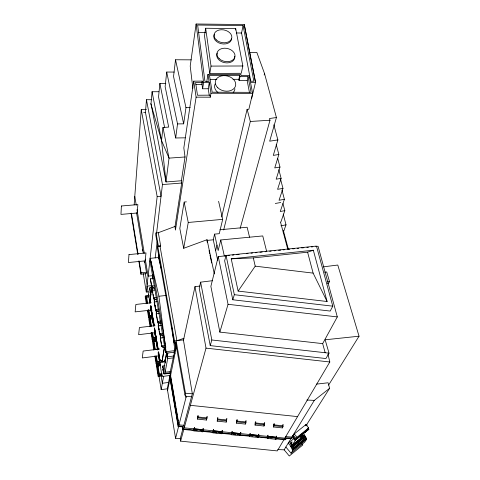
<?xml version="1.0" encoding="UTF-8"?>
<svg xmlns="http://www.w3.org/2000/svg" width="480" height="480" viewBox="0 0 480 480"><rect width="100%" height="100%" fill="white"/><g stroke="black" fill="none" stroke-linecap="round" stroke-linejoin="round"><path stroke-width="0.72" d="M293.514 437.796L293.508 438.462L295.002 440.226L308.868 429.18L307.962 428.118M327.978 354.156L329.802 361.986L284.844 438.144L284.532 439.788L275.634 438.876M282.324 427.908L282.384 425.754L283.068 424.53L283.014 426.69L282.324 427.908L273.456 426.99L273.522 424.836L274.182 423.606L274.11 425.766L273.456 426.99M275.898 439.284L275.964 437.19L276.606 436.044L276.54 438.144L275.898 439.284L267.324 438.408L267.396 436.308L268.008 435.162L267.936 437.262L267.324 438.408M174.594 352.164L167.886 353.004L165.618 352.53L150.072 261.12L150.162 258.342L158.508 257.514L161.49 269.862M263.976 426.006L264.6 424.776L264.684 422.616L264.06 423.852L263.976 426.006L255.066 425.082L255.162 422.928L255.756 421.686L255.66 423.846L255.066 425.082M258.162 437.472L258.246 435.372L258.828 434.22L258.744 436.326L258.162 437.472L249.546 436.59L249.648 434.49L250.2 433.332L250.098 435.438L249.546 436.59M245.37 424.074L245.484 421.92L246.042 420.672L245.928 422.838L245.37 424.074L236.424 423.15L237.072 419.742L236.424 423.15M240.174 435.63L240.81 432.372L240.174 435.63L231.528 434.748L232.14 431.478L231.528 434.748M226.2 422.088L226.83 418.674L226.2 422.088L217.212 421.158L217.818 417.738L217.212 421.158M221.646 433.734L222.24 430.464L221.646 433.734L212.958 432.846L213.534 429.57L212.958 432.846M134.154 204.87L141.252 109.626L146.472 109.596M206.502 420.048L207.084 416.622L206.502 420.048L197.472 419.112L198.036 415.68L197.472 419.112M202.608 431.79L203.166 428.502L202.608 431.79L193.884 430.896L194.418 427.608L193.884 430.896M148.314 291.804L146.286 292.02L157.164 196.596L161.04 196.272L145.446 112.35L146.472 99.732L151.686 99.714M158.814 91.728L152.07 91.74L151.014 103.626L166.008 181.962L181.404 180.756L185.028 156.978L183.828 147.936L193.734 81.15L202.236 81.114L202.044 84.606L202.602 88.776L208.206 88.74L209.268 82.536L203.616 82.56L202.602 88.776M194.028 430.524L182.898 429.384L182.868 426.384L179.178 426.096L178.314 426.222L178.188 426.72L179.07 426.588M144.606 261.21L146.436 272.226L146.28 273.666L140.946 274.218L141.09 272.778L139.176 261M165.828 83.352L159.882 83.442L158.55 96.918L164.652 127.686M174.204 72.066L166.704 72.042L165.138 86.658L175.668 137.988L185.196 137.82M162.978 127.464L169.02 158.13L166.008 181.962L161.532 140.514L162.978 127.464L168.684 127.098L159.882 83.442M145.158 296.55L146.31 303.648M149.07 295.44L145.824 295.794L146.856 303.762M191.256 59.85L175.524 59.76L173.55 76.494L183.66 123.834L177.534 123.924L166.704 72.042M181.404 180.756L181.698 183.036L175.026 226.458L158.304 232.704L156.03 232.914L155.778 235.014L174.546 340.986L174.168 342.918L175.746 343.602M148.638 296.262L148.812 294.786M156.624 232.86L162.456 184.56L146.472 99.732M151.452 285.408L151.104 288.258L151.452 290.34M152.244 279L152.772 274.722M152.718 277.806L152.898 276.36M155.178 257.952L157.188 241.74M150.018 300L151.86 285.174A2.37 2.07 5.9 0 0 151.83 285.93M150.168 302.394L150.504 297.822M150.684 296.394L150.96 294.12M151.146 292.686L151.422 290.412M151.608 288.978L151.884 286.704M148.734 318.546L150.042 326.592M152.31 316.728L149.028 317.106L148.218 310.476M152.712 317.46L149.418 317.838L150.594 326.712M150.276 320.652L150.174 318.354L152.148 318.126M151.146 311.394L151.332 309.846L150.666 305.82M158.352 258.732L158.904 254.496M175.668 137.988L177.534 123.924M151.998 316.554L152.196 315.078L153.21 321.204L153.012 322.704M251.682 98.346L255.51 82.326L244.26 24.558L196.104 24L190.212 66.102L192.852 88.314M156.024 339.294L152.184 339.762L156.042 339.15M155.946 338.712L152.616 339.12L151.908 333.084M183.66 123.834L185.964 107.658L175.524 59.76M156.438 339.978L153.102 340.386L154.32 349.566M154.908 334.194L155.118 332.73L154.314 327.888M155.79 339.504L156 338.082L157.044 344.406L156.834 345.852M205.65 28.248L204.492 35.766L209.784 73.458L241.272 73.29L242.844 65.982L235.722 28.65L205.65 28.248L211.032 66.096L209.784 73.458M193.734 81.15L196.098 97.152L175.44 230.1L175.026 226.458M159.924 362.784L156.546 363.216L155.652 356.034M156.336 365.268L158.31 364.884M201.882 83.316L202.236 81.114M160.452 364.224L157.062 364.662L156.924 365.526L158.55 375.498L161.952 375.048M158.79 357.696L159.012 356.292L158.304 352.014M184.008 202.77L179.82 228.468L183.684 248.292L207.042 239.724L214.314 273.93M157.938 367.512L157.842 365.202L160.554 364.854M206.736 81.726L207.966 74.394L240.852 74.316L241.098 75.63L249.198 75.612L250.284 81.234L253.854 81.222L243.078 25.554L197.646 25.038L204.948 81.426L209.088 81.408L207.966 74.394M162.03 375.642L158.106 376.158L162.054 375.504M158.55 375.498L157.062 364.662M158.43 351.762L159.654 359.154A2.382 2.196 5.9 0 0 162.126 361.056L164.412 347.43L162.906 346.95M162.126 361.056L164.412 347.43M162.612 367.176L162.828 365.97L164.946 365.694M196.098 97.152L210.282 97.194L210.984 93.234L209.268 82.536M183.684 248.292L188.25 222.468L184.128 202.038L186.348 201.852M165.06 360.876L166.512 352.8M170.076 374.826L167.286 388.806L161.166 389.634L163.602 376.356M167.886 353.004L167.178 356.844L166.446 352.542M165.144 372.258L167.676 358.59L166.734 353.07L164.238 366.876L165.144 372.258L170.28 371.58L176.274 343.83M235.458 30.006L235.722 28.65M170.568 375.54L169.71 375.654L169.602 376.206L178.188 426.72M170.25 373.962L170.28 371.58M167.568 390.468L170.16 377.556M170.454 376.092L176.472 346.17M250.752 81.15L241.554 33.018L243.078 25.554M239.106 80.628L238.866 79.308L239.712 75.336L209.478 75.414L212.178 92.19L251.094 92.352L248.07 76.626L239.958 76.656L239.106 80.628L247.176 80.592L248.07 76.626M183.714 425.778L192.342 393.798L183.426 339.9L183.756 338.346L176.898 340.698L159.996 246.132L160.668 245.886L158.304 232.704M183.48 340.224L194.982 286.644L200.178 286.032M207.042 239.724L206.892 240.42L213.264 239.808L214.572 234.12L219.264 233.676L222.684 219.36L218.598 201.33M212.442 280.692L200.61 282.168L199.23 288.33L210.234 345.618L325.926 358.542L329.028 353.16L325.14 339.786L359.04 336.204L337.782 265.038L323.148 266.868M221.67 217.002L247.104 109.308L248.838 109.308L252.636 93.402L250.5 82.35L255.51 82.326L244.26 24.558M215.628 250.704L216.972 245.094M266.568 251.07L262.752 235.932L220.764 239.964L218.166 250.554L214.572 234.12M223.68 229.956L250.326 121.476L247.104 109.308M226.446 255.75L218.256 256.596L210.876 286.362L219.852 332.112L322.668 343.626L337.302 316.908L318.054 246.246L315.816 246.48M264.162 74.976L264.522 73.536L256.866 52.47L249.57 52.464M185.004 395.13L185.478 393.234L176.13 340.794L175.716 342.888L185.004 395.13L186.276 396.366L191.532 396.798M284.202 439.236L277.308 450.912L180.612 441.15L180.234 438.684L175.572 438.324L178.5 426.834M186.276 396.366L178.992 424.902L170.19 373.332M178.77 426.57L178.896 426.072M179.178 426.096L179.052 426.594L182.736 426.882L182.982 428.472L183.114 427.98L180.234 438.684M226.056 255.444L224.646 260.796L232.8 299.772L330.216 311.07L332.784 306.174L316.476 246.072L226.056 255.444L234.336 294.696L232.8 299.772M182.736 426.882L182.868 426.384M182.898 429.384L183.03 428.892L197.148 430.338M180.612 441.15L183.918 429.036M284.844 438.144L184.248 427.83L206.01 348.126L194.982 286.644M240.126 228.516L269.982 120.228L269.508 118.53L276.42 117.522L264.522 73.536M210.234 345.618L211.818 339.984L200.61 282.168M276.42 117.522L269.688 141.18L277.872 139.92L273.828 124.77M219.852 332.112L228.054 304.302L218.256 256.596M277.872 139.92L273.282 155.382L278.856 154.494L276.198 144.462M278.856 154.494L274.752 167.916L279.978 167.058L277.728 158.496M279.978 167.058L276.168 179.184L281.118 178.356L278.838 169.668M281.118 178.356L277.59 189.318L282.972 188.394L280.518 179.01M282.972 188.394L279.042 200.262L284.394 199.32L281.958 189.978M284.394 199.32L280.26 211.494L284.814 210.672L282.966 203.508M280.872 222.03L284.814 210.672M283.236 232.584L286.014 224.85L283.23 214.008M150.522 299.436L150.438 302.214M324.642 272.184L326.712 271.962L329.49 281.538L328.68 283.188L327.294 283.338M166.182 351.516L165.618 352.53L166.08 351.708L158.91 296.244L150.162 258.342M284.532 439.788L285.672 439.656L285.684 437.808L291.978 438.084L291.936 437.052L285.456 436.626M285.672 439.656L285.684 437.808M277.758 449.568L284.136 449.838L290.886 438.774M316.332 384.156L328.092 382.77L329.604 388.302L314.304 400.392L291.648 437.526L291.69 438.558L285.402 438.282M295.362 439.98L292.578 436.686L293.136 435.768L292.404 436.356L295.584 440.118L308.868 429.18M293.388 435.354L294.24 433.956L305.868 424.626L308.676 427.896L307.764 429.312L296.19 438.66L293.388 435.354L292.656 435.948L295.842 439.71M291.69 438.558L291.978 438.084M293.556 444.096L293.952 443.46L291.756 445.548L290.142 443.634L291.882 441.906M328.602 385.056L359.04 336.204M285.858 447.018L291.066 453.228L292.836 450.456L290.85 446.286L304.62 435.132L303.744 434.106M296.19 438.66L297.054 437.274L308.676 427.896M293.22 443.826L296.094 439.242M305.268 425.574L305.868 424.626M305.934 425.802L329.604 388.302M302.514 434.928L303.318 435.876L301.134 437.958L299.922 436.53M302.904 436.518L303.318 435.876M290.736 446.46L304.62 435.132M291.108 447.252L304.866 436.098L304.5 435.318M291.438 447.9L305.19 436.74L304.866 436.098M292.074 449.202L305.808 438.036L306.018 437.718L305.19 436.74M305.808 438.036L306.558 439.284L304.686 442.122L291.066 453.228M238.128 291.09L255.21 266.154L253.314 257.904L231.222 258.828L238.128 291.09L327.096 301.506L313.338 250.23L231.222 258.828M156.744 363.348L156.108 363.87L154.854 355.872M292.458 450.012L306.318 438.636M292.836 450.456L306.558 439.284M291.234 447.054L304.998 435.894M291.528 447.75L305.286 436.59M292.272 448.89L306.018 437.718M295.932 439.068L306.918 430.194M295.002 440.226L296.1 439.332M306.132 431.226L304.506 432.546L304.884 432.288M293.952 438.528L288.216 443.154L290.85 446.286M290.142 443.634L291.492 442.542M292.578 436.686L293.73 435.756M149.232 317.298L148.602 317.736L147.45 310.38M253.314 257.904L307.602 252.198L313.338 250.23M280.926 225.786L286.014 224.85M275.298 203.466L280.758 202.506M170.148 371.736L170.766 375.366L162.072 376.512L158.13 352.65M161.994 373.572L159.27 373.926L157.842 365.202M170.484 372.774L164.1 373.614L162.828 365.97M158.694 374.652L162.102 374.202M170.4 373.212L164.022 374.052L162.75 366.408M157.698 366.06L160.404 365.712M166.392 352.476L167.136 356.85L173.832 355.998M172.992 357.912L167.676 358.59L167.136 356.85M159.288 361.38L157.26 361.644L156.318 355.914M156.684 362.352L159.39 362.004M165.714 361.716L159.804 362.472L159.69 363.156L158.202 354.114M160.026 363.234L156.108 363.87L160.002 363.372M166.08 351.708L175.596 350.514M175.014 353.412L174.342 353.502L174.048 351.294M158.646 355.878L142.302 357.942L143.148 351.054L159.822 348.984M164.952 345.51L161.598 345.93L160.272 338.022L163.218 337.668M157.938 349.032L155.25 349.368L153.864 340.908L156.54 340.584M153.678 340.89L152.394 341.046L153.882 350.19M153.732 341.808L156.402 341.484M174.546 340.986L183.426 339.9M175.926 342.702L174.168 342.918L157.494 248.562L157.776 246.348L160.644 246.072M162.33 333.252L159.528 333.588L158.22 325.806L161.874 325.38M155.982 337.206L153.312 337.53L152.514 332.676M152.748 338.214L156.078 337.812M156.42 339.276L154.89 339.462A0.858 0.354 -10.1 0 1 153.924 339.15M154.746 332.748L138.642 334.68L139.416 327.516L155.034 325.674M160.788 321.06L157.482 321.444L156.198 313.788L159.096 313.458M159.984 323.232L157.482 321.444L157.902 322.32L159.984 323.232L161.316 323.076M149.148 316.17L152.436 315.792M150.318 317.172L151.584 317.028M152.304 317.166L148.602 317.736L152.286 317.31M150.054 319.284L152.682 318.978M158.754 309.12L155.472 309.492L154.206 301.956L157.086 301.638M151.758 310.008L135.15 311.886L135.852 304.458L151.26 302.742M151.68 315.282L149.706 315.51L148.746 309.624M285.954 439.188L275.154 438.324M156.75 297.372L153.492 297.726L152.25 290.31L155.106 290.004M150.822 299.334L149.4 299.49L149.784 303.138M327.402 281.766L329.49 281.538M149.166 296.01L146.562 296.292L147.744 303.54M146.448 297.258L149.046 296.976M158.91 296.244L166.182 295.446M151.254 285.696L147.144 286.134L149.994 303.114M154.272 285.858L151.548 286.146L150.318 278.844L153.156 278.55M151.11 287.28L149.766 287.424L150.912 294.318M227.94 255.594L229.428 255.438M232.404 255.132L233.898 254.976M236.874 254.67L239.112 254.436M246.558 253.662L248.046 253.506M251.028 253.2L252.516 253.044M255.492 252.738L256.986 252.582M259.962 252.27L262.194 252.042M265.176 251.73L266.664 251.58M269.646 251.268L271.134 251.112M274.11 250.806L275.604 250.65M278.58 250.344L280.812 250.11M283.05 249.876L284.538 249.726M288.264 249.336L289.752 249.186M292.728 248.874L294.222 248.718M297.198 248.412L298.686 248.256M301.668 247.95L303.9 247.716M306.882 247.404L308.37 247.254M311.346 246.942L312.84 246.786M152.988 275.64L148.092 276.15L145.26 259.164M141.09 272.778L146.436 272.226M160.668 245.886L158.37 246.108L156.03 232.914M219.894 229.764L247.134 227.232L249.558 237.222M188.25 222.468L222.684 219.36M162.456 184.56L181.698 183.036M185.028 156.978L169.02 158.13L161.532 140.514L150.78 103.62M250.326 121.476L269.982 120.228M185.964 107.658L190.2 107.616M195.918 84.636L202.044 84.606M211.032 66.096L242.844 65.982M210.264 79.416L216.864 79.392M232.998 79.332L238.866 79.308M202.404 82.374L195.576 82.404L197.49 95.244L209.958 95.154L210.282 97.194M210.984 93.234L252.636 93.402M143.664 112.338L145.446 112.35M198.822 32.61L205.572 32.676M236.31 32.97L241.554 33.018M150.072 261.12L151.122 261.168L165.33 344.376M306.876 400.02L314.304 400.392M178.974 424.902L183.846 425.286L184.248 427.83M185.478 393.234L192.342 393.798M194.058 428.79L202.776 429.684M213.108 430.746L221.784 431.634M231.654 432.648L240.288 433.53M249.648 434.49L258.246 435.372M267.396 436.308L275.964 437.19M194.244 429.714L202.998 430.614M213.384 431.676L222.102 432.57M232.014 433.584L240.696 434.472M250.098 435.438L258.744 436.326M267.936 437.262L276.54 438.144M200.118 430.644L215.724 432.24M218.694 432.546L220.176 432.696M221.664 432.846L231.324 433.836M232.806 433.992L234.294 434.142M237.264 434.448L249.894 435.738M251.382 435.894L252.87 436.044M255.84 436.35L267.726 437.562M269.952 437.79L272.184 438.024M201.444 431.28L213.318 432.498M215.544 432.726L217.026 432.876M219.99 433.182L231.864 434.394M234.09 434.622L235.572 434.778M239.28 435.156L249.666 436.218M257.826 437.052L268.212 438.114M197.652 416.946L206.664 417.882M217.362 418.998L226.338 419.928M236.544 420.99L245.484 421.92M255.162 422.928L264.06 423.852M273.522 424.836L282.384 425.754M197.856 417.846L206.916 418.788M217.668 419.904L226.692 420.84M236.946 421.908L245.928 422.838M255.66 423.846L264.6 424.776M274.11 425.766L283.014 426.69M190.392 405.33L297.558 416.604M211.818 339.984L329.028 353.16M206.01 348.126L329.802 361.986M228.054 304.302L337.302 316.908M234.336 294.696L332.784 306.174M255.21 266.154L313.122 273.12L327.096 301.506M161.334 360.744L162.09 360.852M161.988 346.584L164.106 347.52L161.598 345.93L161.988 346.584L161.76 345.234M160.638 360.384L159.864 359.112M307.494 429.726L307.884 430.176M300.33 435.888L301.542 437.316M294.24 433.956L297.054 437.274M301.878 443.862L302.814 444.966L289.29 456L284.136 449.838M290.532 442.998L292.152 444.918M170.664 375.066L170.766 375.366M322.668 343.626L325.158 352.722M283.386 230.64L288.402 249.372M280.506 222.096L287.838 249.51M307.602 252.198L313.122 273.12M306.696 424.248L307.05 425.628M220.764 239.964L224.334 256.062M213.264 239.808L217.692 260.226M160.272 338.022L161.532 343.884M154.206 301.956L155.334 307.236M156.198 313.788L157.182 318.39M158.22 325.806L159.06 329.736M207.048 241.146L207.354 242.598M209.058 250.608L209.67 253.518M209.982 254.97L211.68 262.974M150.318 278.844L151.452 284.166M152.25 290.31L152.814 292.962M153.096 294.288L153.378 295.614M152.07 91.74L161.532 140.514M247.176 80.592L249.486 92.712M239.712 75.336L239.958 76.656M141.252 109.626L157.164 196.596M185.598 395.256L185.994 397.464M174.792 342.978L175.566 347.364M165.582 345.852L165.834 347.322M170.58 376.83L175.224 404.058M175.476 405.528L175.728 407.004M175.98 408.474L177.108 415.098M177.36 416.568L177.612 418.044M177.864 419.514L178.116 420.984M178.362 422.454L178.614 423.93M169.71 375.654L178.314 426.222M164.844 359.586L165.408 362.94M168.84 384.12L168.558 382.44L162.33 383.274L161.118 375.9M152.286 287.4L152.784 290.352M154.152 298.458L154.776 302.148M156.138 310.254L156.762 313.938M158.13 322.05L158.874 326.472M160.242 334.584L160.86 338.268M151.698 285.456L152.82 291.834M153.624 296.91L154.812 303.636M155.058 305.112L155.304 306.588M155.478 307.896L156.672 314.7M157.416 319.128L158.658 326.508M158.91 327.984L159.156 329.46M159.408 330.93L160.65 338.31M167.286 388.806L175.572 438.324M134.784 196.38L136.266 205.242M137.004 209.67L144.276 253.254M183.756 338.346L183.81 338.676M149.598 288.798L149.832 290.172M150.06 291.546L150.288 292.92M162.96 369.252L163.194 370.644M163.422 372.03L163.656 373.416M149.52 288.888L149.748 290.262M149.976 291.636L150.21 293.01M162.93 369.426L163.158 370.812M163.392 372.198L163.62 373.584M136.554 212.73L143.268 253.128M142.266 249.474L142.512 250.938M144.216 261.204L144.456 262.668M151.05 305.91L151.416 308.124M151.662 309.606L151.908 311.082M152.154 312.558L152.766 316.254M153.012 317.73L154.356 325.86M154.968 329.556L155.7 333.99M155.946 335.466L156.192 336.942M156.438 338.418L156.684 339.9M156.924 341.376L158.148 348.768M158.76 352.458L159.618 357.63M150.354 302.958L149.988 300.744A2.298 2.028 5.3 0 1 150.348 299.328M150.846 305.916L154.152 325.884M154.518 328.098L158.064 349.542M151.89 312.774L152.022 313.59A2.652 2.364 5.4 0 0 152.46 314.322M153.768 324.138L153.906 324.966A2.67 2.4 5.5 0 0 154.344 325.704M155.676 335.664L155.814 336.51A2.688 2.436 5.6 0 0 156.258 337.26M157.614 347.376L157.752 348.228A2.706 2.478 5.8 0 0 158.202 348.99M159.576 359.268L159.72 360.132A2.73 2.514 5.9 0 0 164.85 360.312M145.314 273.45L147.138 284.508M150.432 306.042L153.732 326.022M154.344 329.718L157.722 349.86M150.474 307.32L153.552 325.962M154.338 330.714L157.5 349.884M155.046 339.03L155.292 340.506M159.054 363.36L159.294 364.836M143.268 273.6L146.286 292.02M150.174 318.354L151.404 325.878M148.506 309.84L149.346 314.976M150.498 322.02L150.72 323.382M150.942 324.75L151.17 326.112M152.388 333.588L152.616 334.974M152.844 336.354L153.066 337.74M153.846 342.516L154.08 343.92M154.308 345.33L154.536 346.734M154.77 348.144L154.998 349.548M156.18 356.79L156.534 358.938M156.768 360.366L157.002 361.794M158.172 368.964L158.412 370.416M158.646 371.868L158.886 373.32M153.006 339.654L153.246 341.124M156.966 363.912L157.206 365.382M158.886 375.672L161.166 389.634M145.824 295.794L147.078 303.51M149.418 317.838L150.834 326.508M153.102 340.386L154.566 349.374M147.87 309.996L149.028 317.106M151.542 332.532L152.616 339.12M155.406 356.208L156.546 363.216M151.08 332.688L152.184 339.762M156.36 365.13L158.106 376.158M131.406 213.174L138.102 254.382M131.058 213.252L137.73 254.388M138.804 260.994L140.946 274.218M208.206 88.74L209.232 95.208M171.912 327.738L172.104 329.214M172.296 330.69L174.924 350.598M196.104 24L203.616 82.56M293.322 443.094A1.146 1.056 43.4 0 1 291.564 444.036L291.306 443.73A1.146 1.056 43.4 0 1 292.206 442.134M305.724 431.274A1.158 1.056 41.5 0 1 305.394 431.448M302.694 435.51A1.14 1.044 42.4 0 1 300.954 436.446L300.696 436.14A1.14 1.044 42.4 0 1 300.552 435.78M234.732 56.316A9.138 6.6 12.1 0 1 224.736 62.694A9.138 6.6 12.1 0 1 217.206 53.106M231.606 38.808A9.006 6.396 11.8 0 1 220.938 43.644A9.006 6.396 11.8 0 1 214.308 34.494M234.882 88.83A10.284 7.632 12.2 0 1 233.208 92.46M217.968 92.514A10.284 7.632 12.2 0 1 215.124 83.928M164.448 347.64A2.46 2.25 6.6 0 1 162.186 346.47M150.036 301.59A2.634 2.328 5.4 0 1 150.222 300.798M151.278 317.514A0.846 0.366 -9.9 0 1 150.492 317.508M160.86 375.738A0.882 0.33 -10.4 0 1 159.846 375.636M158.844 363.492A0.876 0.336 -10.3 0 1 158.04 363.51M121.392 205.986L120.96 214.404L137.184 213L137.862 204.6L121.392 205.986M128.982 254.592L128.412 262.536L145.152 260.868L145.986 252.93L128.982 254.592M154.044 288.21L152.01 287.328L151.548 286.146L154.044 288.21M155.994 299.706L153.948 298.812L153.492 297.726L155.994 299.706M157.974 311.376L155.91 310.476L155.472 309.492L157.974 311.376M162.03 335.28L159.93 334.356L159.528 333.588L162.03 335.28M219.18 58.68A9.156 6.606 12.1 0 0 234.564 57.93A9.156 6.606 12.1 0 0 224.178 48.216A9.156 6.606 12.1 0 0 219.18 58.68M216.234 39.846A9.018 6.402 11.8 0 0 231.39 39.192A9.018 6.402 11.8 0 0 221.184 29.736A9.018 6.402 11.8 0 0 216.234 39.846M217.83 87.804A10.344 7.65 12.2 0 0 235.206 86.808A10.344 7.65 12.2 0 0 223.464 75.648A10.344 7.65 12.2 0 0 217.83 87.804"/></g></svg>
